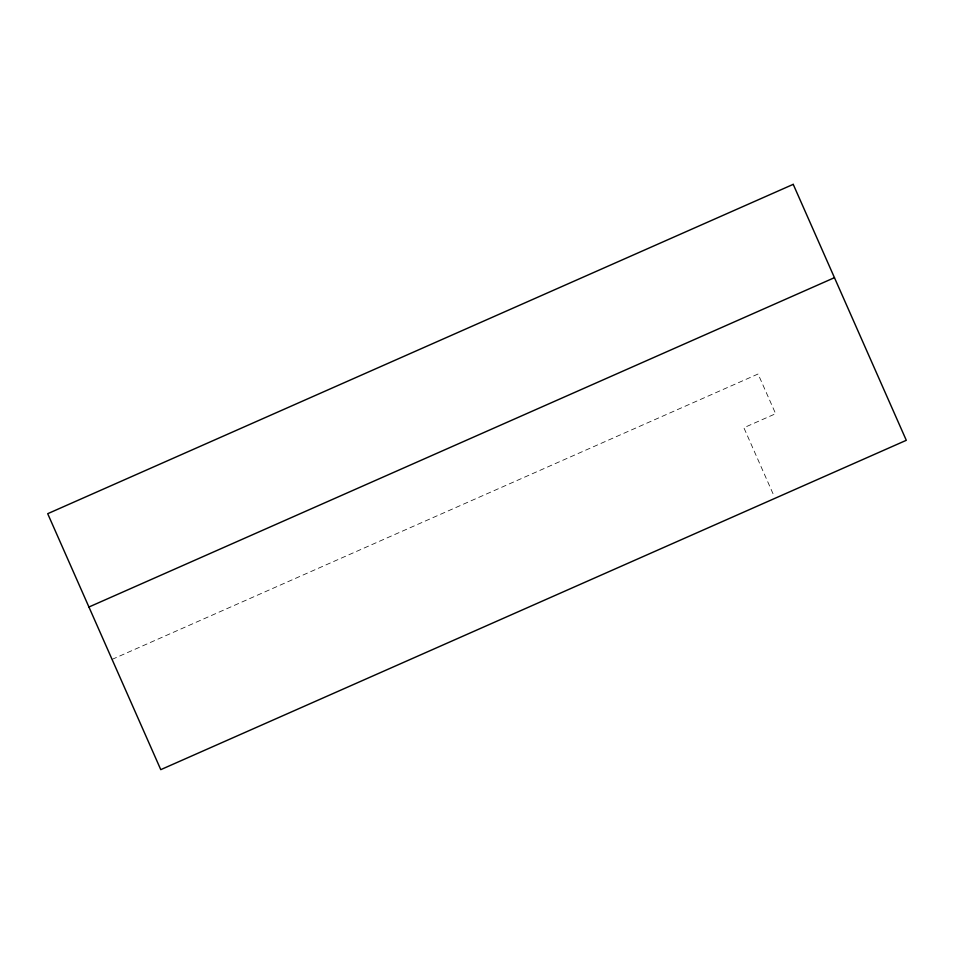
<?xml version="1.0" encoding="UTF-8"?>
<svg xmlns="http://www.w3.org/2000/svg" width="954" height="954" viewBox="0 0 954 954"><rect width="100%" height="100%" fill="white"/><g stroke="black" fill="none" stroke-linecap="round" stroke-linejoin="round"><path stroke-width="0.72" stroke-dasharray="4.77 3.58" d="M112.071 659.393L758.084 374.004L775.626 413.714L743.87 427.738L773.837 495.579"/><path stroke-width="1.43" d="M88.925 607.018L834.452 277.674M793.227 184.349L47.7 513.693L160.773 769.651L906.3 440.307L793.227 184.349"/></g></svg>
